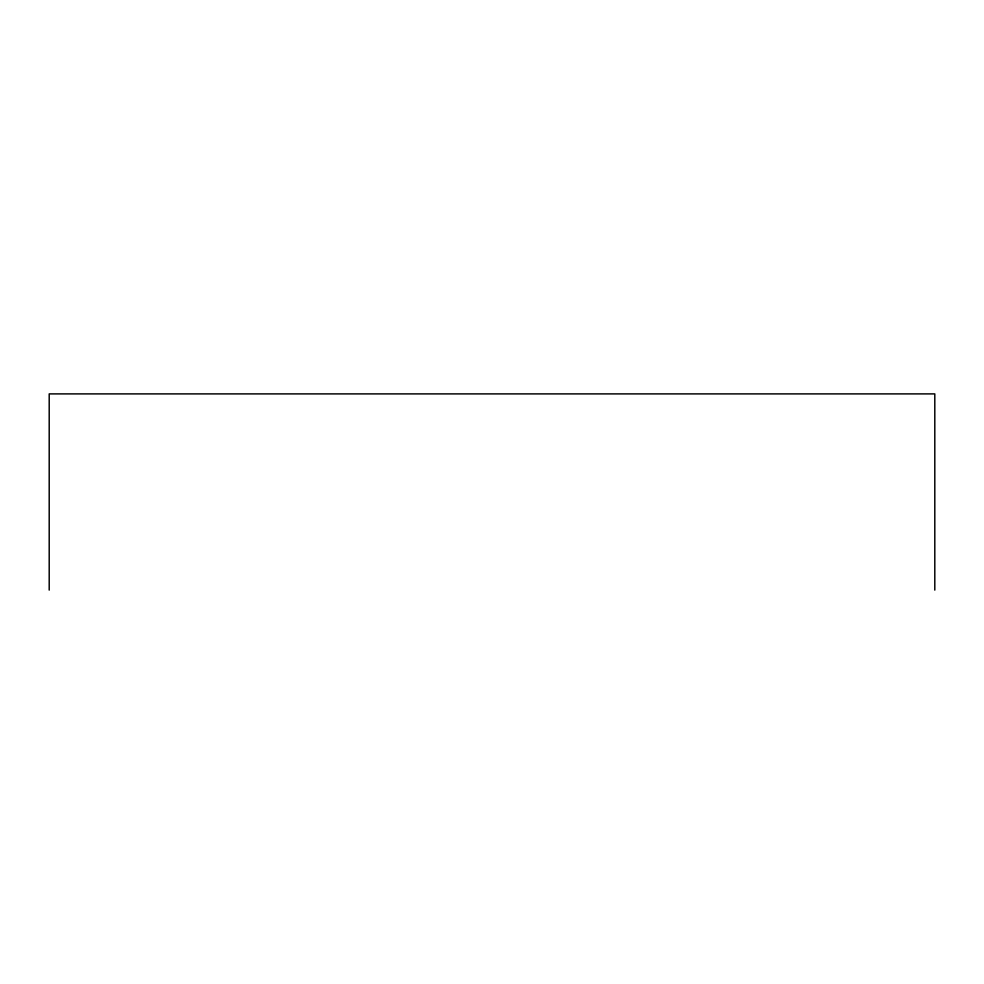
<?xml version="1.0" encoding="UTF-8"?>
<svg xmlns="http://www.w3.org/2000/svg" width="984" height="984" viewBox="0 0 984 984"><rect width="100%" height="100%" fill="white"/><g stroke="black" fill="none" stroke-linecap="round" stroke-linejoin="round"><path stroke-width="1.48" d="M934.8 590.105L934.8 393.895L49.2 393.895L49.2 590.105"/></g></svg>
